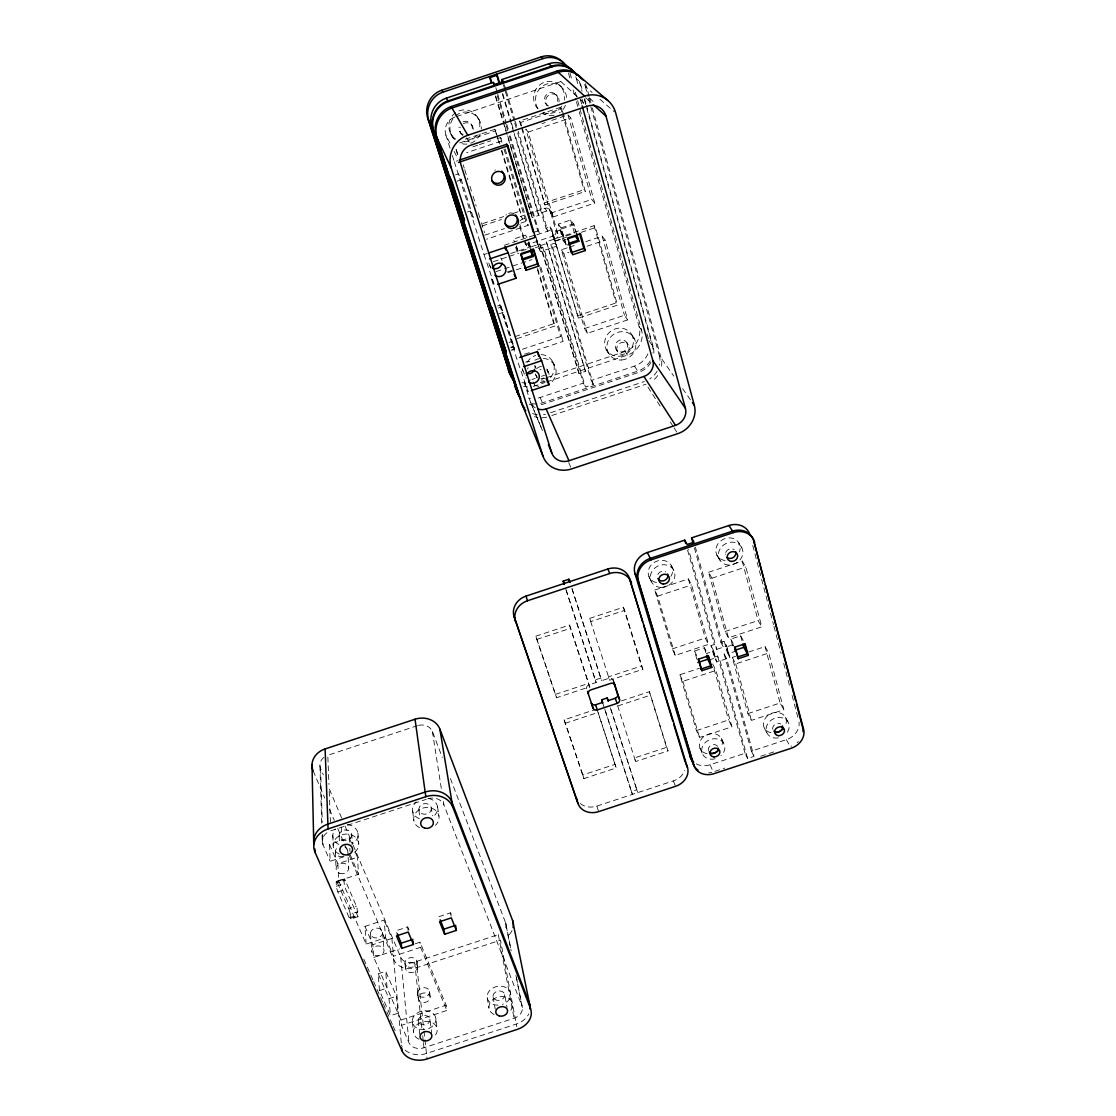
<?xml version="1.0" encoding="UTF-8"?>
<svg xmlns="http://www.w3.org/2000/svg" width="1116" height="1116" viewBox="0 0 1116 1116"><rect width="100%" height="100%" fill="white"/><g stroke="black" fill="none" stroke-linecap="round" stroke-linejoin="round"><path stroke-width="0.75" stroke-dasharray="5 3.75" d="M713.194 651.298L715.384 657.896L713.222 651.325L706.54 653.474L707.014 654.227M552.406 232.853L555.098 241.168L563.343 238.419L562.185 233.635L560.678 230.022L552.434 232.77L555.14 241.112M560.678 230.022L563.343 238.419M733.086 645.955L732.975 644.755L733.658 645.955M728.65 653.488L726.39 646.931M344.007 879.589L344.216 883.663A4.185 0.711 73.3 0 0 345.723 889.312L358.013 916.71L356.911 907.434L345.262 880.329A4.171 0.711 73.3 0 0 344.007 879.589L336.209 882.156L336.39 886.243A4.185 0.725 73.4 0 0 337.883 891.893L349.182 917.784A4.157 0.711 73.5 0 0 350.41 918.398L358.152 915.845M511.491 350.229L514.643 349.182L514.253 347.62L501.461 307.542L500.289 304.877L498.155 305.603M456.458 116.566L560.93 81.538A14.41 13.685 -70.4 0 1 563.413 80.966M465.386 139.207L494.904 129.317L499.884 143.95M520.977 126.01L519.512 121.086L560.553 107.331L561.864 108.684L585.314 191.478L544.999 204.953L521.451 127.642M459.653 142.932L495.909 130.781M519.512 121.086L520.628 122.495L561.864 108.684M472.975 146.768L477.829 145.136M479.448 144.592L485.934 142.429M487.553 141.885L490.789 140.797M497.276 138.635L500.512 137.547L502.632 140.644L466.627 152.697M542.013 123.639L545.264 122.551M551.75 120.388L567.974 114.948L570.764 117.822L594.758 203.07L553.145 216.978L550.579 213.198L525.803 129.079L528.175 132.093L553.145 216.978M528.175 132.093L570.764 117.822M452.343 155.515L454.338 161.806L457.616 160.704M455.537 174.821L458.453 173.845L461.327 179.746L473.268 217.508L470.338 218.485M456.876 181.238L461.327 179.746M467.339 211.998L470.227 211.022L473.268 217.508M482.837 223.549L503.679 216.574M513.304 213.365L519.721 211.217L520.809 213.044L501.879 150.52M543.785 203.168L583.919 189.762L585.314 191.478M482.14 225.962L501.475 219.503M520.279 216.602A4.241 4.115 -50.2 0 1 520.991 216.295L525.789 214.691M527.38 214.16L544.957 208.287A4.255 4.101 -52.2 0 1 550.132 210.938L551.988 213.658L557.847 233.593A4.255 4.087 -47.9 0 1 555.015 238.894L553.159 236.006A4.227 4.059 -48.4 0 0 555.963 230.747L550.132 210.938M520.377 220.801A4.269 4.143 -49.5 0 1 522.637 219.057L525.538 218.094M514.295 134.073L538.079 213.895L546.77 210.994A4.283 4.129 -51.6 0 1 551.988 213.658M495.42 96.506L532.22 217.592L539 215.332L514.643 133.571M484.693 235.211L504.46 228.613M520.921 223.102L525.859 221.456L528.189 225.306L486.604 239.201M550.579 213.198L591.787 199.429L594.758 203.07M533.671 232.337L537.773 230.97L539.586 233.914L510.249 135.873M517.698 133.013L545.989 228.222L550.09 226.855L552.001 229.77L556.828 246.12L540.367 251.616L536.112 240.442M558.307 224.107L561.599 228.961L566.412 245.394L563.078 240.372L558.307 224.107L570.625 219.991L574.07 224.804L575.968 231.375M504.334 245.269L534.187 235.309M536.838 234.834L552.001 229.77M454.338 161.806L484.009 254.532L487.301 253.43M561.599 228.961L574.07 224.804M524.938 242.702A4.213 4.073 -45.8 0 0 529.375 243.958L553.159 236.006M510.682 253.513L528.872 247.445M578.437 318.158L554.359 238.936L578.437 318.158L617.497 305.142L595.525 227.538L594.089 225.669L546.394 241.767L585.481 371.321L578.995 373.483L540.618 245.548L539.684 244.013L531.063 246.887L529.375 243.958M521.423 250.961L530.937 247.794M566.356 235.964L572.689 233.844M540.618 245.548L547.342 243.302M493.37 261.646L507.738 256.847M509.328 256.317L518.898 253.123M555.601 240.875L566.775 237.136M581.157 232.337L595.525 227.538M535.359 247.752L538.651 246.664M538.554 248.561L542.641 247.194L544.482 250.249L585.426 387.015L593.335 384.378L552.713 247.501L550.816 244.46L554.903 243.093L556.828 246.12M563.078 240.372L566.133 239.34M496.146 271.579L532.011 259.609M585.844 241.628L602.152 236.187L605.193 240.149L627.638 319.887L587.365 333.307L584.561 328.55L561.362 249.803L567.891 247.626M569.523 247.082L577.683 244.362M507.25 272.011L512.132 270.379M508.031 272.583L514.615 270.393M516.262 269.835L522.846 267.645M561.362 249.803L563.999 253.904L568.951 252.258M587.072 246.204L605.193 240.149M497.555 305.993L500.387 305.045M498.42 308.002L501.265 307.053M498.838 313.847L503.121 312.41M514.95 336.627L553.801 323.682L555.015 325.97L515.983 338.971M577.111 315.912L615.99 302.952L617.497 305.142M508.98 342.431L511.784 341.51L500.275 304.891M510.989 347.16L513.82 346.211M510.807 347.76L513.611 346.825L514.629 349.155M511.728 349.922L514.546 348.987M522.372 349.266L560.623 336.516L563.203 341.356L537.452 349.922M584.561 328.55L624.458 315.256L627.638 319.887M524.576 354.218L529.403 352.6M541.009 427.121L530.267 401.481L524.115 382.077L530.435 379.97M532.011 379.44L535.178 378.394M541.497 376.287L544.65 375.241M541.553 379.342L544.831 378.24M546.463 377.696L625.141 351.512A20.437 19.111 -37.7 0 0 639.119 326.667L579.232 111.739M533.267 386.345A20.409 19.335 -27.1 0 0 535.01 385.843L544.929 382.551M546.575 381.993L627.429 355.097A20.576 19.223 -37.5 0 0 641.519 330.099L574.712 90.019M538.344 398.007A20.841 19.669 -26.7 0 0 540.13 397.491L583.361 383.109L585.426 387.015M550.816 244.46L591.229 380.5L634.488 366.104A21.009 19.558 -36.9 0 0 648.577 352.084M541.26 404.703A21.092 19.865 -26.5 0 0 543.073 404.187L638.547 372.423A21.26 19.753 -36.5 0 0 651.074 362.17M550.593 412.725L644.378 381.533M551.834 415.529L646.08 384.197M654.743 590.043L688.377 578.925L691.557 584.937L708.493 644.392L675.222 655.385L672.209 648.926L654.743 590.043L657.673 596.153L675.222 655.385M708.548 572.257L742.21 561.125L745.837 566.998L761.782 626.801L728.469 637.808L725.051 631.489L708.548 572.257L711.91 578.214L728.469 637.808M535.82 636.204L569.481 625.072L570.597 628.252L589.722 686.8L556.549 697.751L535.82 636.204L556.549 697.751M589.68 618.39L623.384 607.244L624.709 610.368L642.858 669.265L609.643 680.23L589.68 618.39L590.88 621.542L624.709 610.368M657.673 596.153L691.557 584.937M711.91 578.214L745.837 566.998M536.796 639.44L570.597 628.252M417.496 725.651L327.797 755.281L328.955 784.464M672.209 648.926L705.228 638.031L708.493 644.392M725.051 631.489L758.085 620.566L761.782 626.801M565.868 589.374L595.233 679.923L600.757 678.096L601.705 680.69L608.848 678.319A3.474 2.999 -19.9 0 1 613.075 680.104L613.381 680.927L612.977 679.853M555.503 694.347L588.55 683.438L589.904 687.4M642.858 669.265L641.477 665.973L608.387 676.896L609.796 680.83M566.203 590.099L596.167 682.518L589.025 684.875A3.474 2.999 -18.8 0 0 586.653 688.823M696.9 659.249L694.529 651.06L704.405 647.796L707.656 654.227M694.347 547.844L720.88 642.356L724.172 641.268L726.725 646.038L729.948 657.617L716.751 661.969L714.268 657.115L710.99 645.62L714.296 644.532L716.779 649.331L688.558 549.463M732.584 645.676L730.757 639.091L740.647 635.827L744.191 642.174M710.99 645.62L713.473 650.419L726.725 646.038M732.947 644.755L726.335 646.945L727.2 650.447L728.595 653.53L735.235 651.353M714.268 657.115L717.546 656.041L720.043 660.881L747.636 758.503L754.025 756.397L726.655 658.705L724.103 653.864L727.395 652.79L729.948 657.617M708.813 660.072L715.412 657.896M712.608 663.922L715.914 670.437L731.957 726.809L699.551 737.481L696.44 730.575L679.867 674.734L699.509 668.247M748.655 652.023L765.046 646.624L768.757 653.013L783.864 709.706L751.417 720.392L747.915 713.612L732.263 657.436L735.542 656.347M565.198 723.308L598.106 712.44L616.241 767.947L583.919 778.605L564.124 719.834L595.274 709.553M621.514 700.904L649.4 691.697L667.996 750.901L635.646 761.558L634.334 758.001L666.559 747.385L667.996 750.901M679.867 674.734L682.908 681.332L715.914 670.437M732.263 657.436L735.723 663.908L768.757 653.013M617.859 705.926L650.795 695.059M330.782 830.806L426.186 799.363M344.021 856.711L330.155 861.273L329.527 844.38L349.21 837.893L351.121 842.357M696.44 730.575L728.595 719.973L731.957 726.809M747.915 713.612L780.098 702.996L783.864 709.706M583.919 778.605L582.803 774.978L615 764.376L616.241 767.947M366.146 944.122L364.96 926.378L384.113 920.086L385.62 937.733L366.146 944.122L338.65 880.817L337.883 863.714L357.441 857.269L354.274 849.82M336.376 881.347L344.174 878.78M338.65 880.817L358.543 874.274L357.441 857.269M336.209 882.156A4.171 0.725 73.3 0 1 337.478 882.882L345.262 880.329M336.39 886.243L344.216 883.663M696.245 763.874A16.824 14.076 -22.4 0 0 710.069 764.767L745.056 753.244L747.636 758.503M724.103 653.864L751.417 751.152L786.417 739.629A16.893 14.048 -25.6 0 0 799.028 722.038M602.738 703.08L631.433 791.537L636.762 789.779L637.78 792.611L610.257 707.195M580.264 803.562A16.838 14.117 -17.2 0 0 596.865 806.087L673.366 780.907A16.866 14.117 -20.7 0 0 684.861 770.431M337.883 891.893L345.723 889.312M714.882 771.323L724.702 768.087M760.721 756.243L775.453 751.389M337.478 882.882L348.694 908.647L356.395 906.122M350.41 918.398L350.173 914.227L357.901 911.688M349.182 917.784L356.953 915.232M358.013 916.71L350.257 919.263M408.972 930.047L407.675 926.936L395.985 930.786L397.296 933.883M438.881 916.682L450.585 912.832L451.84 915.957M515.899 975.314L521.897 1005.809A11.927 9.388 -12.7 0 1 514.03 1018.252L424.01 1047.743A11.941 9.347 -9.9 0 1 409.014 1042.804L401.439 1025.367L400.951 1020.024L373.79 957.402L372.856 944.666L391.883 938.403L384.113 920.086M373.79 957.402L399.389 949.005M415.25 943.787L420.007 942.225L446.149 1005.195L446.846 1010.482L401.439 1025.367M385.62 937.733L393.516 956.231L420.593 947.345L420.007 942.225M378.198 973.766L385.704 971.311L396.459 996.225L397.994 1013.216L390.447 1015.7L379.482 990.59L378.198 973.766L389.024 998.667L390.447 1015.7M353.186 845.244L400.7 957.235A11.104 8.928 -9.5 0 0 414.65 962.076L498.336 934.594A11.076 8.97 -12.5 0 0 499.257 934.259M348.652 854.033L393.711 959.523A18.498 14.885 -9.5 0 0 416.965 967.572L500.484 940.16L516.806 1026.72M379.482 990.59L387.099 988.092L385.704 971.311M389.024 998.667L396.459 996.225M400.951 1020.024L446.149 1005.195M575.744 76.795A23.199 22.041 -72.4 0 1 576.386 78.734L580.027 81.914L582.343 90.298M584.644 84.481A23.896 22.697 -70.7 0 1 585.286 86.49L592.08 92.405M599.948 99.254L614.386 111.809M589.36 98.013L595.4 103.425M585.649 97.72L592.01 103.495M560.93 81.538L586.123 104.974M560.316 86.016L561.209 86.853L559.172 84.914M555.908 94.567L557.261 95.906M546.24 104.444L547.551 105.839A7.003 6.682 -70.9 0 1 550.509 94.232A7.003 6.682 -70.9 0 1 558.99 102.002M639.119 326.667L641.519 330.099M648.926 340.645L653.167 346.699A21.26 19.753 -36.5 0 1 653.725 354.218M588.523 98.264L659.291 355.418L673.799 376.106M682.601 388.647L690.427 399.807M551.499 212.612L549.644 209.892M544.957 208.287L546.77 210.994M555.963 230.747L557.847 233.593M632.981 336.614L631.363 334.13A14.731 13.755 -36.8 0 0 606.448 336.209A14.731 13.755 -36.8 0 0 619.324 356.269A14.731 13.755 -36.8 0 0 631.363 334.13L634.446 338.873M626.69 342.389A6.361 5.929 -36.5 0 1 621.514 351.945A6.361 5.929 -36.5 0 1 615.948 343.31A6.361 5.929 -36.5 0 1 626.69 342.389L628.294 344.83A6.389 5.957 -36.4 0 1 623.077 354.428A6.389 5.957 -36.4 0 1 617.483 345.751A6.389 5.957 -36.4 0 1 628.294 344.83M538.079 213.895L539 215.332M545.989 228.222L547.858 231.151L518.242 131.353M625.141 351.512L627.429 355.097M634.488 366.104L638.547 372.423M647.95 387.099L661.007 407.466M670.325 422.015L673.129 426.382M674.064 427.833L676.854 432.199M606.783 350.354L609.824 355.139L606.114 349.224L608.36 352.907M741.833 547.775A12.611 11.048 -29.2 0 0 720.727 547.928A12.611 11.048 -29.2 0 0 729.348 565.017A12.611 11.048 -29.2 0 0 741.833 547.775L738.597 542.557M616.088 349.392L617.622 351.861M477.299 116.929L479.489 120.43M717.435 555.963L720.657 561.222L716.904 555.057L719.471 559.437M471.245 124.267L472.166 125.773M451.394 134.827L453.528 138.398L450.613 133.529L451.827 135.831M520.991 216.295L522.637 219.057M527.003 237.736L525.469 235.085L513.151 239.187L514.615 241.879M466.641 137.784L470.017 143.699M524.771 242.535L526.152 244.976M459.722 131.437L460.587 132.971M785.469 717.309L788.301 722.401M591.229 380.5L593.335 384.378M786.417 739.629L790.184 746.548A17.019 14.131 -25.5 0 0 791.607 746.018M585.481 371.321L546.394 241.767M730.757 639.091L733.533 644.183M578.995 373.483L539.684 244.013M720.88 642.356L723.405 647.14L695.394 547.189M764.362 728.064L767.069 733.198M671.469 565.854L673.771 570.304M454.826 117.11A14.201 13.852 -80.9 0 0 445.856 135.064L451.143 145.457M454.156 151.399L457.937 158.821M751.417 751.152L754.025 756.397M552.713 361.682L554.568 365.462M694.529 651.06L697.709 657.505M649.359 577.404L651.521 581.91L648.912 576.484M547.147 369.452L548.612 372.521M721.396 738.415L723.865 743.619M535.024 365.881L536.308 368.685M484.009 254.532L494.541 285.445L490.97 277.452L516.652 358.487L528.161 391.646L524.115 382.077M489.603 265.357L490.928 268.259M699.983 748.306L702.731 754.388M535.792 374.948L536.963 377.529M710.069 764.767L713.25 771.867M533.35 382.063L535.01 385.843M540.13 397.491L543.073 404.187M568.728 462.596L570.806 467.353M363.802 959.118L372.884 979.848M373.581 981.452L382.649 1002.182M383.346 1003.786L392.413 1024.53M393.111 1026.12L396.612 1034.1M322.677 834.377L322.998 844.784L330.155 861.273M329.527 844.38L337.883 863.714M364.96 926.378L372.856 944.666M313.164 770.905L324.77 798.08M329.541 809.267L334.326 820.455M337.729 828.449L347.969 852.429M522.455 369.633L526.082 378.129M350.187 854.675L358.543 874.274M323.947 757.318A11.871 10.128 -5.6 0 0 320.599 768.45L323.319 774.853M329.429 789.249L341.649 818.042M345.039 826.049L352.503 843.64M530.644 402.513L539.879 424.457M513.611 346.825L511.784 341.51M540.549 426.019L542.474 430.664M420.593 947.345L446.846 1010.482M673.366 780.907L675.543 786.32M443.373 801.525L443.903 804.943L521.897 1005.809M418.528 725.358A11.83 10.184 -9.8 0 1 432.394 731.538L442.327 757.471M450.39 778.536L505.59 922.779L510.919 949.897M536.74 239.94L538.679 246.608L536.294 239.982M528.496 242.688L529.877 246.957M595.233 679.923L596.167 682.518M631.433 791.537L632.437 794.369L604.216 707.363M529.416 246.985L528.091 242.786M564.124 719.834L582.803 774.978M569.481 625.072L588.55 683.438M596.907 709.009L615 764.376M571.908 588.216L601.705 680.69M572.09 589.136L600.757 678.096M610.34 707.823L636.762 789.779M617.636 705.786L635.646 761.558M456.263 149.502L458.327 156.059M455.97 149.586L458.034 156.101M445.856 135.064L450.348 149.223M463.196 164.819L464.242 168.125M464.758 169.772L467.883 179.69M469.962 186.302L472.57 194.575M473.086 196.221L476.211 206.139M478.29 212.751L480.884 221.024M481.415 222.67L484.525 232.588M596.865 806.087L598.608 811.639M623.384 607.244L641.477 665.973M649.4 691.697L666.559 747.385M516.387 245.869L518.898 254.043M516.345 246.483L518.842 254.643M515.634 247.278L518.131 255.383M519.707 226.548L523.209 238.057M537.619 268.551L555.015 325.97M494.904 129.317L499.368 144.062M501.363 150.618L519.721 211.217M537.452 269.765L553.801 323.682M528.845 241.712L530.337 246.622M528.761 242.325L530.253 247.236M527.924 243.176L528.9 246.427M519.833 224.4L525.873 244.278A4.241 4.101 -45.3 0 0 528.691 246.971M535.945 236.927L540.367 251.616M505.13 148.944L528.189 225.306M540.8 267.101L563.203 341.356M500.512 137.547L502.005 142.485M504 149.056L525.859 221.456M539.865 267.784L560.623 336.516M495.811 87.676L497.304 92.656M497.806 94.316L506.259 122.579M506.762 124.239L508.254 129.219M497.276 95.767L505.771 124.141M506.273 125.815L508.77 134.157M509.273 135.831L537.773 230.97M542.641 247.194L583.361 383.109M495.699 95.864L504.209 124.211M504.711 125.885L507.208 134.227M507.71 135.887L532.22 217.592M503.302 84.565L504.795 89.573M505.297 91.247L514.225 121.309M514.727 122.983L517.196 131.339M502.716 93.521L511.156 121.881M511.658 123.555L514.141 131.897M502.395 94.176L513.792 132.413M520.628 122.495L521.604 125.801M522.093 127.447L544.999 204.953M550.09 226.855L554.903 243.093M682.908 681.332L699.551 737.481M504.418 84.788L505.897 89.782M506.399 91.442L514.783 119.719M515.285 121.379L517.754 129.693M563.999 253.904L587.365 333.307M565.742 244.39L560.93 227.985L573.373 223.828L575.744 232.044M570.625 219.991L575.34 236.271M704.405 647.796L706.288 654.367M688.377 578.925L705.228 638.031M714.017 668.861L728.595 719.973M687.568 550.09L714.296 644.532M717.546 656.041L745.056 753.244M560.553 107.331L561.948 112.284M562.422 113.93L583.919 189.762M594.089 225.669L615.99 302.952M713.473 650.419L716.751 661.969M567.974 114.948L591.787 199.429M602.152 236.187L624.458 315.256M724.172 641.268L727.395 652.79M576.386 78.734L578.702 87.132M581.966 98.892L583.361 103.927M647.057 333.921L648.466 338.957M580.334 99.171L581.729 104.193M735.723 663.908L751.417 720.392M570.039 73.224L572.382 81.621M568.462 73.126L570.806 81.524M573.136 89.922L575.954 99.994M576.414 101.668L578.758 110.066M585.286 86.49L588.062 96.576M584.658 98.668L586.04 103.704M586.5 105.378L653.167 346.699M579.288 81.273L582.064 91.303M584.365 99.659L652.316 345.472A21.204 19.711 -36.6 0 1 652.86 352.991M740.647 635.827L742.907 644.072M589.136 96.227L586.821 87.829A24.008 22.808 -70.4 0 0 585.314 83.812M589.597 97.901L591.899 106.285M592.359 107.959L661.077 357.971A21.72 20.116 -35.9 0 1 661.258 367.694M742.21 561.125L758.085 620.566M765.046 646.624L780.098 702.996M752.728 545.417L773.528 624.667M773.974 626.355L781.06 653.334M783.711 663.448L789.472 685.377M792.123 695.491L797.884 717.407M505.841 923.546L511.184 950.776M516.471 977.644L522.33 1007.469M498.336 934.594L514.03 1018.252M504.711 994.677A5.915 4.687 -12.4 0 1 496.55 1000.201A5.915 4.687 -12.4 0 1 495.392 992.166A5.915 4.687 -12.4 0 1 504.711 994.677L507.013 1007.246M493.049 996.7L495.239 1009.296M487.218 997.704L488.975 1008.167M432.394 731.538L441.49 789.584M437.57 806.868L438.965 816.201M450.585 912.832L451.087 916.194M431.334 807.9A6.319 5.329 -10 0 1 422.713 813.982A6.319 5.329 -10 0 1 421.262 804.887A6.319 5.329 -10 0 1 431.334 807.9L432.464 815.726M418.863 809.965L419.895 817.805M412.627 810.997L413.785 820.372M435.826 1018.155A11.857 9.333 -10 0 1 419.63 1029.133A11.857 9.333 -10 0 1 416.938 1013.188A11.857 9.333 -10 0 1 435.826 1018.155L437.123 1028.785M429.562 991.44A6.026 4.785 -9.9 0 1 421.36 997.048A6.026 4.785 -9.9 0 1 419.965 988.888A6.026 4.785 -9.9 0 1 429.562 991.44L430.19 996.7A6.054 4.799 -10 0 1 421.946 1002.321A6.054 4.799 -10 0 1 420.551 994.133A6.054 4.799 -10 0 1 430.19 996.7M429.981 1019.173A5.929 4.673 -10 0 1 421.904 1024.669A5.929 4.673 -10 0 1 420.537 1016.704A5.929 4.673 -10 0 1 429.981 1019.173L431.669 1033.597M417.007 961.476L417.579 966.651M416.965 967.572L423.801 1029.426M423.996 1031.142L424.764 1038.02M424.945 1039.735L427.065 1058.945M414.65 962.076L421.946 1028.896M422.699 1035.76L423.257 1040.893M423.438 1042.609L424.01 1047.743M417.649 993.031L418.277 998.75L417.691 993.491M418.249 1020.763L419.797 1035.216M407.675 926.936L408.038 930.339M412.446 1022.214L413.436 1032.007M404.955 963.08L405.526 968.716M400.7 957.235L409.014 1042.804M391.883 938.403L393.516 956.231M393.711 959.523L401.341 1043.544M382.593 932.488A6.082 4.924 -8.2 0 1 373.79 937.566A6.082 4.924 -8.2 0 1 373.26 929.042A6.082 4.924 -8.2 0 1 382.593 932.488L384.016 949.8M370.512 933.59L371.851 951.878M357.943 833.108L358.71 843.696M351.763 834.656A6.347 5.301 -6.6 0 1 342.598 840.013A6.347 5.301 -6.6 0 1 341.97 830.862A6.347 5.301 -6.6 0 1 351.763 834.656L352.335 844.282M349.21 837.893L349.461 842.162M349.81 848.244L349.992 851.452M347.801 850.964L348.053 855.721M348.136 857.311L348.736 868.415M341.329 827.068L341.719 834.824M339.125 835.717L339.501 843.766M335.33 852.024L336.055 868.485M332.777 835.214L333.196 845.872M329.22 791.328L330.448 822.227M320.599 768.45L322.287 822.241M319.929 765.716L321.757 824.975M322.064 835.131L322.273 841.896M428.363 798.414A12.639 10.644 -10 0 1 434.068 815.949M419.449 818.739A12.639 10.644 -10 0 1 416.087 801.874M497.973 1005.153A11.844 9.374 -12.4 0 1 488.431 992.166A11.844 9.374 -12.4 0 1 507.878 988.874A11.844 9.374 -12.4 0 1 502.34 1004.414M347.202 824.585A12.681 10.588 -6.6 0 1 357.859 832.717A12.681 10.588 -6.6 0 1 351.721 844.142M338.832 844.435A12.681 10.588 -6.6 0 1 335.372 829.062M405.122 1050.128A19.907 15.568 -9.9 0 0 426.465 1053.476L516.303 1024.056A19.865 15.638 -12.7 0 0 528.775 1013.914M402.137 1046.529A19.907 15.568 -9.9 0 1 401.495 1045.26M505.59 922.779A11.076 8.97 -12.5 0 1 504.209 930.563M322.998 844.784A12.834 10.7 -6.3 0 1 329.708 831.211M427.833 798.819A12.792 10.769 -10.3 0 1 443.903 804.943M512.035 930.577A18.47 14.94 -12.5 0 1 506.511 937.077M344.83 846.932A6.264 5.203 -6.6 0 1 347.62 852.512M343.1 856.474A6.264 5.203 -6.6 0 1 336.028 854.103A6.264 5.203 -6.6 0 1 337.464 847.7M348.694 908.647A4.143 0.711 73.5 0 1 350.173 914.227M339.292 854.103A12.806 10.658 -6.7 0 1 335.79 838.632A12.806 10.658 -6.7 0 1 354.707 836.651A12.806 10.658 -6.7 0 1 354.316 852.526M418.918 1039.191A11.969 9.388 -10 0 1 415.766 1025.827A11.969 9.388 -10 0 1 433.064 1023.121A11.969 9.388 -10 0 1 433.803 1036.862M494.165 1014.528A11.941 9.416 -12.4 0 1 491.361 1001.038A11.941 9.416 -12.4 0 1 508.603 998.36A11.941 9.416 -12.4 0 1 509.022 1012.226M419.532 827.667A12.764 10.714 -10 0 1 416.17 812.364A12.764 10.714 -10 0 1 434.64 809.658A12.764 10.714 -10 0 1 435.421 825.338M798.372 741.429A17.019 14.131 -25.5 0 1 797.145 742.6M711.799 772.286A16.963 14.159 -22.3 0 1 708.688 772.788M725.149 560.525A12.541 10.993 -29.3 0 1 716.263 547.412A12.541 10.993 -29.3 0 1 731.678 538.065A12.541 10.993 -29.3 0 1 739.476 551.834M656.557 582.622A12.485 11.021 -25.4 0 1 649.094 568.323A12.485 11.021 -25.4 0 1 665.834 561.027A12.485 11.021 -25.4 0 1 670.939 576.358M715.049 758.81A11.871 9.932 -22.7 0 1 701.866 748.418A11.871 9.932 -22.7 0 1 719.011 739.503A11.871 9.932 -22.7 0 1 720.922 755.755M707.098 753.718A11.802 9.891 -22.7 0 1 700.123 741.289A11.802 9.891 -22.7 0 1 715.426 733.937A11.802 9.891 -22.7 0 1 721.313 746.897M778.173 737.899A11.913 9.918 -25.4 0 1 766.315 727.255A11.913 9.918 -25.4 0 1 782.469 717.881A11.913 9.918 -25.4 0 1 786.78 732.919M770.947 732.696A11.844 9.877 -25.4 0 1 764.237 720.169A11.844 9.877 -25.4 0 1 779.61 712.803A11.844 9.877 -25.4 0 1 785.218 725.86M725.4 554.429A5.399 4.729 -29.2 0 1 725.4 553.968M725.693 552.504A5.399 4.729 -29.2 0 1 734.244 549.672M657.84 574.545A5.385 4.743 -25.3 0 1 665.75 571.922M708.465 750.594A5.092 4.255 -22.7 0 1 711.422 745.167A5.092 4.255 -22.7 0 1 717.602 746.353M772.844 729.39A5.106 4.255 -25.4 0 1 775.006 724.437A5.106 4.255 -25.4 0 1 780.726 723.963M527.533 386.917A20.409 19.335 -27.1 0 1 523.543 386.373M525.915 383.137A20.269 19.223 -27.3 0 1 521.967 382.579M659.291 355.418A21.609 20.032 -36.1 0 1 659.472 365.099M657.129 371.126A21.609 20.032 -36.1 0 1 649.735 378.938M657.701 375.604A21.72 20.116 -35.9 0 1 651.465 381.588M545.459 414.343A21.441 20.144 -26.2 0 1 543.52 414.72M537.34 414.775A21.441 20.144 -26.2 0 1 531.244 412.99M535.317 407.856A12.932 12.136 -26.1 0 1 530.267 401.481M546.687 417.161A21.553 20.227 -26.1 0 1 534.383 416.603M500.707 257.838A6.738 6.557 -37.8 0 1 502.033 260.572M491.263 267.338A6.738 6.557 -37.8 0 1 488.836 262.441M534.815 365.518A6.529 6.18 -27 0 1 534.969 368.461M523.209 371.168A6.529 6.18 -27 0 1 522.218 368.517M525.678 362.142A6.529 6.18 -27 0 1 529.835 361.375M494.793 170.19A6.947 6.78 -62.7 0 1 495.378 169.967M505.925 215.053A6.836 6.64 -50 0 1 506.427 214.593M508.659 213.351A6.836 6.64 -50 0 1 513.165 213.435M650.223 360.914A21.204 19.711 -36.6 0 1 637.724 371.154L542.474 402.834A21.037 19.823 -26.5 0 1 528.649 402.792M530.449 398.426A20.841 19.669 -26.7 0 1 528.426 398.035M533.281 405.122A21.092 19.865 -26.5 0 1 529.207 404.145M537.912 108.559A16.266 15.512 -71.2 0 1 546.659 84.049A16.266 15.512 -71.2 0 1 566.649 98.919M565.421 105.309A16.266 15.512 -71.2 0 1 559.381 112.883M554.094 115.227A16.266 15.512 -71.2 0 1 542.25 113.065M537.954 108.894A16.154 15.401 -71.6 0 1 544.72 82.124A16.154 15.401 -71.6 0 1 564.278 100.077M561.822 106.187A16.154 15.401 -71.6 0 1 543.157 112.437M454.575 139.57A16.084 15.666 -79.7 0 1 460.141 113.079A16.084 15.666 -79.7 0 1 481.261 129.093M480.201 133.85A16.084 15.666 -79.7 0 1 459.931 143.099M455.816 139.263A15.973 15.54 -80.4 0 1 450.487 118.631A15.973 15.54 -80.4 0 1 470.017 110.93A15.973 15.54 -80.4 0 1 479.28 130.014M476.351 135.831A15.973 15.54 -80.4 0 1 461.717 141.579M534.955 360.175A14.731 13.908 -28 0 1 553.843 364.262A14.731 13.908 -28 0 1 550.537 383.081M538.861 386.359A14.731 13.908 -28 0 1 534.662 385.104M527.617 369.047A14.731 13.908 -28 0 1 528.119 367.666M541.107 354.581A14.634 13.824 -28.1 0 1 553.452 363.328A14.634 13.824 -28.1 0 1 549.811 378.226M545.152 381.337A14.634 13.824 -28.1 0 1 539.963 382.565M527.087 362.533A14.634 13.824 -28.1 0 1 535.694 355.362M548.5 105.978A6.975 6.654 -71.2 0 1 545.096 96.562A6.975 6.654 -71.2 0 1 554.471 93.423A6.975 6.654 -71.2 0 1 556.563 103.272M463.349 123.569A6.919 6.752 -79.2 0 1 473.031 131.437M462.833 135.454A6.919 6.752 -79.2 0 1 460.238 127.182M463.042 121.797A6.891 6.71 -79.7 0 1 471.608 131.242M463.196 134.562A6.891 6.71 -79.7 0 1 459.025 127.029M546.84 370.219A6.347 5.985 -27.9 0 1 548.779 376.483M544.008 380.905A6.347 5.985 -27.9 0 1 540.981 380.905M537.201 378.031A6.347 5.985 -27.9 0 1 536.517 375.381M539.935 369.759A6.347 5.985 -27.9 0 1 540.995 369.298M546.854 368.964A6.319 5.957 -28 0 1 547.803 372.702M543.897 377.947A6.319 5.957 -28 0 1 541.037 378.477M537.103 376.831A6.319 5.957 -28 0 1 535.471 373.93M537.27 368.294A6.319 5.957 -28 0 1 541.539 366.411M375.115 955.408A6.18 4.966 -8.3 0 0 384.071 950.274A6.18 4.966 -8.3 0 0 374.599 946.814A6.18 4.966 -8.3 0 0 375.115 955.408M339.557 873.256A6.361 5.259 -6.7 0 0 348.736 867.899A6.361 5.259 -6.7 0 0 338.915 864.175A6.361 5.259 -6.7 0 0 339.557 873.256M408.735 972.203A6.11 4.896 -9.5 0 0 417.635 967.112A6.11 4.896 -9.5 0 0 408.303 963.722A6.11 4.896 -9.5 0 0 408.735 972.203M408.191 967.014A6.082 4.883 -9.5 0 0 417.063 961.95A6.082 4.883 -9.5 0 0 407.759 958.546A6.082 4.883 -9.5 0 0 408.191 967.014M660.421 587.393A12.555 11.076 -25.3 0 0 674.204 571.239A12.555 11.076 -25.3 0 0 653.251 569.592A12.555 11.076 -25.3 0 0 660.421 587.393M621.64 359.994A14.829 13.838 -36.6 0 0 633.776 337.716A14.829 13.838 -36.6 0 0 608.694 339.808A14.829 13.838 -36.6 0 0 621.64 359.994"/><path stroke-width="1.5" d="M513.43 380.235A20.409 19.335 -27.1 0 1 509.914 373.916L427.777 118.449A22.25 21.65 -86.2 0 1 441.699 90.27L541.232 56.888A22.529 21.427 -74 0 1 564.347 64.031M509.914 373.916L428.795 120.584A22.404 21.804 -85.7 0 1 442.815 92.209L543.101 58.562A22.697 21.581 -73.6 0 1 566.37 65.774M491.431 83.212L489.436 76.572L490.203 77.52L497.248 75.163L499.731 83.505M520.795 398.454A21.092 19.865 -26.5 0 1 517.168 391.953L431.906 127.168A22.878 22.292 -84 0 1 446.274 98.18L493.272 82.417L494.82 84.356L503.442 81.468L501.823 79.557L548.849 63.779A23.199 22.041 -72.4 0 1 572.634 71.117M431.906 127.168L433.705 130.949A23.157 22.571 -83 0 1 448.269 101.612L552.169 66.779A23.478 22.32 -71.7 0 1 576.233 74.2M556.954 71.103L584.617 96.129A26.282 24.901 -65.3 0 1 615.697 112.953L694.333 405.387A23.673 21.581 -33.9 0 1 677.789 433.65L571.504 468.943A23.478 21.706 -24.9 0 1 542.836 455.719L520.991 401.439L436.3 136.417A23.548 22.976 -81.4 0 1 451.143 106.578L556.954 71.103A23.896 22.697 -70.7 0 1 581.45 78.65M542.836 455.719L451.283 168A25.835 25.263 -70.6 0 1 467.785 135.273L584.617 96.129M459.248 160.16L506.776 144.243L507.906 145.875L535.415 237.359L488.947 252.886M458.481 162.434L507.906 145.875M489.589 258.954L508.185 252.746L516.08 278.261L497.624 284.427M521.186 254.35L530.379 251.281L533.322 256.443L522.455 260.07M567.667 238.838L575.34 236.271L578.827 241.251L567.96 244.878M521.897 259.024L532.723 255.411L530.742 248.868M568.825 243.344L578.116 240.247L576.693 235.323M524.925 268.105L537.549 263.892L538.791 266.068L526.096 270.309L520.851 254.811M585.328 250.542L580.487 233.746L567.737 238.015L572.634 254.769L585.328 250.542L583.849 248.436L571.225 252.648L569.76 247.654M519.833 357.427L537.326 351.596L541.623 360.705L549.058 384.699L531.383 390.572M523.822 366.634L541.623 360.705M537.633 408.944A12.932 12.136 -26.1 0 0 546.143 408.958L643.904 376.455A13.029 12.067 -35.9 0 0 652.888 360.691L582.189 105.881M548.388 444.74L551.736 452.761A14.089 13.015 -24.9 0 0 568.951 460.727L675.501 425.349A14.201 12.946 -33.9 0 0 685.419 408.358L606.016 116.19L593.28 104.653M698.016 770.166A16.963 14.159 -22.3 0 1 693.162 763.623L637.724 579.413A17.995 15.903 -25 0 1 650.237 558.405L732.556 531.146A18.093 15.847 -29.7 0 1 753.788 541.009L803.618 729.292A17.061 14.145 -25.5 0 1 791.132 748.278L714.059 773.653A16.991 14.173 -22.3 0 1 693.943 765.409L690.12 756.564L634.948 573.401A17.856 15.805 -25.1 0 1 647.35 552.532L684.75 540.144L687.149 544.469L693.999 542.195L691.557 537.884L728.999 525.496A17.954 15.764 -29.8 0 1 750.064 535.289M564.264 584.421L563.203 581.129L568.909 579.246L569.774 581.603M526.027 596.097L607.843 569.007A17.898 15.875 -22.5 0 1 629.536 578.632L687.484 767.529A16.963 14.173 -20.6 0 1 675.543 786.32L598.608 811.639A16.935 14.173 -17.2 0 1 578.018 803.576L514.169 616.813A17.856 15.875 -17.1 0 1 526.027 596.097L527.463 600.771A17.968 15.945 -17.1 0 0 515.522 621.584M527.463 600.771L609.768 573.512A18.009 15.945 -22.5 0 1 631.586 583.18M693.943 765.409L638.422 580.92A18.037 15.931 -25 0 1 650.977 559.883L733.449 532.583A18.135 15.875 -29.7 0 1 754.723 542.446M313.164 770.905A19.781 16.88 -5.6 0 1 325.119 748.934L415.026 719.234A19.711 16.977 -9.8 0 1 439.857 729.069L512.593 920.477L530.491 1008.613A19.962 15.68 -12.7 0 1 517.308 1029.384L427.065 1058.945A20.004 15.61 -9.9 0 1 401.983 1050.714L315.061 852.331L314.991 849.067M697.863 662.541L707.697 659.291L711.785 667.424L701.852 670.702L698.184 659.165M735.597 650.084L743.8 647.364L748.25 655.399L738.304 658.677L734.677 647.113M602.738 703.08L601.677 699.802L607.174 697.988L608.136 700.625L615.237 698.281A3.46 2.985 -19.8 0 0 617.608 694.361L613.577 681.681M701.043 669.056L710.962 665.778L708.13 655.873M737.425 657.045L747.357 653.781L744.637 643.82M614.023 682.615L619.533 699.439A3.487 2.985 -19.8 0 1 617.134 703.387L597.311 709.915A3.487 2.985 -18.7 0 1 593.084 708.172L591.313 703.038A3.46 2.985 -18.7 0 0 595.525 704.782L602.626 702.438L601.677 699.802M315.061 852.331A21.497 17.898 -6.3 0 1 328.076 828.923L425.81 796.698A21.427 18.009 -10.3 0 1 452.747 806.966L530.491 1008.613M413.06 941.081L413.436 944.499L401.732 948.349L401.216 943.187L412.864 939.365M455.593 925.331L456.346 930.409L444.642 934.245L443.931 929.154L454.128 925.806M579.79 76.544L608.081 100.649M541.232 56.888L543.101 58.562M548.849 63.779L552.169 66.779M497.248 75.163L496.439 74.214L498.922 82.528M692.38 402.597L694.333 405.387M652.888 360.691L685.419 408.358M643.904 376.455L675.501 425.349M728.999 525.496L733.449 532.583M534.187 235.309L535.415 237.359M441.699 90.27L442.815 92.209M446.274 98.18L448.269 101.612M451.143 106.578L467.785 135.273M505.422 247.375L508.185 252.746M514.113 274.327L516.08 278.261M647.35 552.532L650.977 559.883M427.777 118.449L428.795 120.584M436.3 136.417L451.283 168M546.129 378.394L549.058 384.699M634.948 573.401L638.422 580.92M546.143 408.958L568.951 460.727M607.843 569.007L609.768 573.512M685.796 763.525L687.484 767.529M397.296 933.883L401.216 943.187M401.732 948.349L396.473 935.905L408.219 932.041L413.436 944.499M444.642 934.245L439.565 921.746L451.324 917.868L456.346 930.409M440.15 919.807L443.931 929.154M617.608 694.361L619.533 699.439M615.237 698.281L617.134 703.387M707.558 655.552L708.841 660.03L707.028 655.706M563.203 581.129L564.054 583.501M595.525 704.782L597.311 709.915M587.532 691.362L588.397 693.901A3.501 3.013 -18.8 0 1 590.783 689.925L610.731 683.341A3.501 3.013 -19.8 0 1 614.972 685.126M514.169 616.813L578.018 803.576M587.686 691.976L593.084 708.172M568.909 579.246L569.969 582.538M607.174 697.988L608.234 701.266M517.168 391.953L433.343 130.181A23.101 22.515 -83.2 0 1 447.865 100.928L551.499 66.165A23.422 22.264 -71.9 0 1 576.763 75.428M551.736 452.761L460.95 164.763A15.498 15.15 -70.5 0 1 470.854 145.178L587.379 106.146A15.764 14.94 -65.3 0 1 606.016 116.19M504.823 246.845L505.799 249.984M537.326 351.596L538.791 356.325M526.096 270.309L520.991 253.625L533.741 249.356L538.791 266.068M533.016 248.924L537.549 263.892M531.328 249.9L533.322 256.443M629.536 578.632L642.579 621.626M643.583 624.946L672.683 720.852M673.687 724.158L685.238 762.186M506.776 144.243L518.731 183.973M519.735 187.293L533.183 231.989M493.272 82.417L494.276 85.751M490.203 77.52L491.696 82.528M501.823 79.557L502.814 82.891M579.525 233.397L583.849 248.436M576.442 233.021L578.827 241.251M701.852 670.702L698.504 659.138L708.479 655.845L711.785 667.424M706.763 655.999L707.697 659.291M734.886 649.386L735.263 651.228M684.75 540.144L685.698 543.464M691.557 537.884L692.952 542.864M738.304 658.677L735.095 647.057L745.083 643.765L748.25 655.399M742.907 644.072L743.8 647.364M753.788 541.009L764.348 581.338M765.227 584.7L795.596 700.681M796.475 704.043L802.641 727.576M439.857 729.069L452.747 806.966M415.026 719.234L425.81 796.698M401.746 1047.994L401.983 1050.714M325.119 748.934L328.076 828.923M311.992 764.683L313.736 842.622M530.184 1009.157A19.865 15.638 -12.7 0 0 529.43 1003.34L451.966 802.278A21.316 17.94 -10.3 0 0 425.168 792.039L327.909 824.11A21.399 17.828 -6.3 0 0 313.959 844.31M512.593 920.477A18.47 14.94 -12.5 0 1 513.081 927.549M577.488 800.367A16.838 14.117 -17.2 0 1 576.386 798.024M802.906 728.832A17.019 14.131 -25.5 0 1 803.004 731.566M693.775 762.158A16.824 14.076 -22.4 0 1 690.12 756.564M718.481 750.51A11.802 9.891 -22.7 0 1 710.487 753.9M783.181 728.678A11.844 9.877 -25.4 0 1 775.411 732.752M735.751 551.918A5.399 4.729 -29.2 0 1 727.06 557.54M667.591 574.015A5.385 4.743 -25.3 0 1 664.662 580.404A5.385 4.743 -25.3 0 1 657.868 578.604M718.258 748.18A5.092 4.255 -22.7 0 1 714.951 752.909A5.092 4.255 -22.7 0 1 709.246 751.989M782.386 725.846A5.106 4.255 -25.4 0 1 780.098 731.301A5.106 4.255 -25.4 0 1 773.904 731.106M511.923 376.483A20.269 19.223 -27.3 0 1 508.408 370.191M524.673 408.01A21.441 20.144 -26.2 0 1 520.991 401.439M525.803 410.814A21.553 20.227 -26.1 0 1 522.107 404.201L437.067 138.021A23.673 23.087 -80.9 0 1 451.994 108.029L558.349 72.373A24.008 22.808 -70.4 0 1 582.971 79.961M502.06 263.111A6.738 6.557 -37.8 0 1 493.021 268.328M492.658 268.203A6.849 6.654 -36.6 0 1 501.921 263.641A6.849 6.654 -36.6 0 1 504.948 273.239A6.849 6.654 -36.6 0 1 494.848 275.178M534.592 369.689A6.529 6.18 -27 0 1 526.18 373.441M526.473 375.408A6.64 6.264 -26.7 0 1 535.471 371.028A6.64 6.264 -26.7 0 1 538.331 380.054A6.64 6.264 -26.7 0 1 528.538 381.951M501.74 171.125A6.947 6.78 -62.7 0 1 501.921 181.587A6.947 6.78 -62.7 0 1 491.682 180.443M515.439 214.914A6.836 6.64 -50 0 1 514.825 224.916A6.836 6.64 -50 0 1 504.99 223.605M520.251 397.101A21.037 19.823 -26.5 0 1 516.638 390.628M518.117 391.8A20.841 19.669 -26.7 0 1 514.532 385.369M491.807 307.723L506.204 352L491.807 307.723M452.426 182.731L449.692 176.774L464.465 220.452L452.426 182.731M424.596 828.142A6.417 5.371 -10.1 0 0 433.357 821.976A6.417 5.371 -10.1 0 0 423.131 818.949A6.417 5.371 -10.1 0 0 424.596 828.142M499.312 1015.965A5.998 4.729 -12.4 0 0 507.599 1010.385A5.998 4.729 -12.4 0 0 498.141 1007.86A5.998 4.729 -12.4 0 0 499.312 1015.965M423.661 1040.754A6.012 4.701 -10 0 0 431.864 1035.202A6.012 4.701 -10 0 0 422.28 1032.732A6.012 4.701 -10 0 0 423.661 1040.754M343.337 854.535A6.431 5.343 -6.8 0 0 352.628 849.109A6.431 5.343 -6.8 0 0 342.696 845.3A6.431 5.343 -6.8 0 0 343.337 854.535M731.873 561.446A5.427 4.743 -29.2 0 0 737.244 554.024A5.427 4.743 -29.2 0 0 728.148 554.122A5.427 4.743 -29.2 0 0 731.873 561.446M663.197 583.989A5.399 4.757 -25.3 0 0 669.126 577.028A5.399 4.757 -25.3 0 0 660.1 576.344A5.399 4.757 -25.3 0 0 663.197 583.989M713.947 756.899A5.106 4.269 -22.7 0 0 719.625 750.566A5.106 4.269 -22.7 0 0 711.129 750.078A5.106 4.269 -22.7 0 0 713.947 756.899M778.508 735.653A5.12 4.255 -25.4 0 0 784.269 729.278A5.12 4.255 -25.4 0 0 775.843 728.762A5.12 4.255 -25.4 0 0 778.508 735.653M501.461 184.489A6.989 6.808 -62.1 0 0 502.27 172.464A6.989 6.808 -62.1 0 0 491.626 178.002A6.989 6.808 -62.1 0 0 501.461 184.489M513.402 228.278A6.863 6.682 -49.5 0 0 516.596 216.881A6.863 6.682 -49.5 0 0 505.241 220.089A6.863 6.682 -49.5 0 0 513.402 228.278"/></g></svg>
